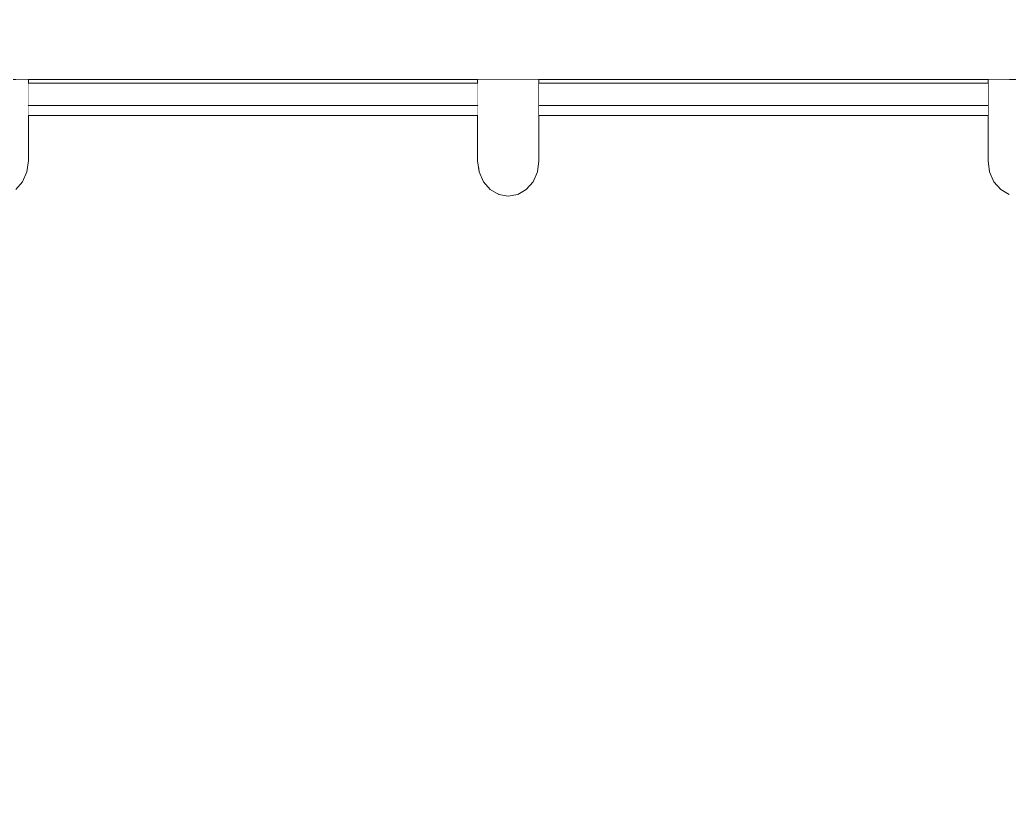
# Model space of a CAD drawing. Header units: millimetres. Extents: x -71878 to 121433, y -67383 to 83273.
# Drawn here: x 14729 to 16668, y -61179 to -59652 of the extents above; entities that cross this region are included whole.
import ezdxf

# ---------------------------------------------------------------- set-up
doc = ezdxf.new("R2010")
doc.units = ezdxf.units.MM
doc.header["$MEASUREMENT"] = 0
doc.set_wipeout_variables(frame=1)
doc.linetypes.add('Wipeout_Contour', pattern=[1000, 0, -1000])
for name, color, linetype in [('COLUMNAS', 7, 'Continuous'), ('ENTIRADO', 7, 'Continuous'), ('Vigas', 7, 'Continuous')]:
    doc.layers.add(name, color=color, linetype=linetype)
doc.layers.add('ENTIRADO_Pluma_Nº__23', color=7, linetype='Continuous', lineweight=5, true_color=0x646464)
doc.layers.add('Vigas_Pluma_Nº__23', color=7, linetype='Continuous', lineweight=5, true_color=0x646464)

msp = doc.modelspace()

# ---------------------------------------------------------------- wipeouts: each hides what was drawn before it
at = {"color": 254, "linetype": 'Wipeout_Contour', "lineweight": 0, "ltscale": 131353.913931}
msp.add_wipeout([(17919.783, -59727.551), (2038.739, -59727.551), (2038.739, -59744.277), (17919.783, -59744.277)], dxfattribs=at).dxf.layer = 'Vigas'
at = {"color": 254, "linetype": 'Wipeout_Contour', "lineweight": 0, "ltscale": 131331.564334}
msp.add_wipeout([(2038.739, -59766.074), (2038.739, -59769.01), (17919.783, -59769.01), (17919.783, -59766.074)], dxfattribs=at).dxf.layer = 'Vigas'

# ---------------------------------------------------------------- next in the draw order: wipeouts: each hides what was drawn before it
at = {"color": 254, "linetype": 'Wipeout_Contour', "lineweight": 0, "ltscale": 131366.427303}
msp.add_wipeout([(17919.783, -59709.01), (2038.739, -59709.01), (2038.739, -59727.551), (17919.783, -59727.551)], dxfattribs=at).dxf.layer = 'Vigas'
at = {"color": 254, "linetype": 'Wipeout_Contour', "lineweight": 0, "ltscale": 131335.604052}
msp.add_wipeout([(2038.739, -59757.551), (2038.739, -59766.074), (17919.783, -59766.074), (17919.783, -59757.551)], dxfattribs=at).dxf.layer = 'Vigas'

# ---------------------------------------------------------------- next in the draw order: linework, layer by layer
at = {"layer": 'Vigas_Pluma_Nº__23', "linetype": 'Continuous'}
msp.add_line((17919.783, -59769.01), (2038.739, -59769.01), dxfattribs=at)

# ---------------------------------------------------------------- next in the draw order: wipeouts: each hides what was drawn before it
at = {"color": 254, "linetype": 'Wipeout_Contour', "lineweight": 0, "ltscale": 131379.625339}
msp.add_wipeout([(2038.739, -59709.01), (17919.783, -59709.01), (17919.783, -59690.469), (2038.739, -59690.469)], dxfattribs=at).dxf.layer = 'Vigas'
at = {"color": 254, "linetype": 'Wipeout_Contour', "lineweight": 0, "ltscale": 131343.299086}
msp.add_wipeout([(17919.783, -59744.277), (2038.739, -59744.277), (2038.739, -59757.551), (17919.783, -59757.551)], dxfattribs=at).dxf.layer = 'Vigas'

# ---------------------------------------------------------------- next in the draw order: wipeouts: each hides what was drawn before it
at = {"color": 254, "linetype": 'Wipeout_Contour', "lineweight": 0, "ltscale": 158486.74509}
msp.add_wipeout([(16425.228, -62702.404), (16430.079, -62702.404), (17628.741, -59769.01), (17623.89, -59769.01)], dxfattribs=at).dxf.layer = 'COLUMNAS'
at = {"color": 254, "linetype": 'Wipeout_Contour', "lineweight": 0, "ltscale": 131392.216111}
msp.add_wipeout([(17919.783, -59673.743), (2038.739, -59673.743), (2038.739, -59690.469), (17919.783, -59690.469)], dxfattribs=at).dxf.layer = 'Vigas'
at = {"color": 254, "linetype": 'Wipeout_Contour', "lineweight": 0, "ltscale": 149922.904766}
msp.add_wipeout([(14721.434, -59984.407), (14734.708, -59969.123), (14734.708, -59769.01), (14721.434, -59769.01)], dxfattribs=at).dxf.layer = 'Vigas'
at = {"color": 254, "linetype": 'Wipeout_Contour', "lineweight": 0, "ltscale": 153495.491618}
msp.add_wipeout([(15626.167, -59928.515), (15629.104, -59949.864), (15629.104, -59769.01), (15626.167, -59769.01)], dxfattribs=at).dxf.layer = 'Vigas'

# ---------------------------------------------------------------- next in the draw order: wipeouts: each hides what was drawn before it
at = {"color": 254, "linetype": 'Wipeout_Contour', "lineweight": 0, "ltscale": 158455.821231}
msp.add_wipeout([(17613.192, -59769.01), (16414.529, -62702.404), (16425.228, -62702.404), (17623.89, -59769.01)], dxfattribs=at).dxf.layer = 'COLUMNAS'
at = {"color": 254, "linetype": 'Wipeout_Contour', "lineweight": 0, "ltscale": 131402.956096}
msp.add_wipeout([(17919.783, -59660.469), (2038.739, -59660.469), (2038.739, -59673.743), (17919.783, -59673.743)], dxfattribs=at).dxf.layer = 'Vigas'
at = {"color": 254, "linetype": 'Wipeout_Contour', "lineweight": 0, "ltscale": 149970.898373}
msp.add_wipeout([(14734.708, -59969.123), (14743.231, -59949.864), (14743.231, -59769.01), (14734.708, -59769.01)], dxfattribs=at).dxf.layer = 'Vigas'
at = {"color": 254, "linetype": 'Wipeout_Contour', "lineweight": 0, "ltscale": 153512.599544}
msp.add_wipeout([(15629.104, -59949.864), (15637.626, -59969.123), (15637.626, -59769.01), (15629.104, -59769.01)], dxfattribs=at).dxf.layer = 'Vigas'

# ---------------------------------------------------------------- next in the draw order: linework, layer by layer
at = {"layer": 'Vigas_Pluma_Nº__23', "linetype": 'Continuous'}
for p, q in [((15626.167, -59769.01), (15626.167, -59928.515)), ((14734.708, -59969.123), (14721.434, -59984.407))]:
    msp.add_line(p, q, dxfattribs=at)

# ---------------------------------------------------------------- next in the draw order: wipeouts: each hides what was drawn before it
at = {"color": 254, "linetype": 'Wipeout_Contour', "lineweight": 0, "ltscale": 158403.723108}
msp.add_wipeout([(17597.693, -59769.01), (16399.031, -62702.404), (16414.529, -62702.404), (17613.192, -59769.01)], dxfattribs=at).dxf.layer = 'COLUMNAS'
at = {"color": 254, "linetype": 'Wipeout_Contour', "lineweight": 0, "ltscale": 131410.776228}
msp.add_wipeout([(2038.739, -59651.947), (2038.739, -59660.469), (17919.783, -59660.469), (17919.783, -59651.947)], dxfattribs=at).dxf.layer = 'Vigas'
at = {"color": 254, "linetype": 'Wipeout_Contour', "lineweight": 0, "ltscale": 149999.29733}
msp.add_wipeout([(14743.231, -59949.864), (14746.167, -59928.515), (14746.167, -59769.01), (14743.231, -59769.01)], dxfattribs=at).dxf.layer = 'Vigas'
at = {"color": 254, "linetype": 'Wipeout_Contour', "lineweight": 0, "ltscale": 153551.030792}
msp.add_wipeout([(15637.626, -59769.01), (15637.626, -59969.123), (15650.9, -59984.407), (15650.9, -59769.01)], dxfattribs=at).dxf.layer = 'Vigas'

# ---------------------------------------------------------------- next in the draw order: linework, layer by layer
at = {"layer": 'Vigas_Pluma_Nº__23', "linetype": 'Continuous'}
for p, q in [((14746.167, -59769.01), (14746.167, -59928.515)), ((14746.167, -59928.515), (14743.231, -59949.864)), ((15629.104, -59949.864), (15626.167, -59928.515)), ((14743.231, -59949.864), (14734.708, -59969.123)), ((15637.626, -59969.123), (15629.104, -59949.864))]:
    msp.add_line(p, q, dxfattribs=at)

# ---------------------------------------------------------------- next in the draw order: wipeouts: each hides what was drawn before it
at = {"color": 254, "linetype": 'Wipeout_Contour', "lineweight": 0, "ltscale": 158335.551139}
msp.add_wipeout([(16380.25, -62702.404), (16399.031, -62702.404), (17597.693, -59769.01), (17578.912, -59769.01)], dxfattribs=at).dxf.layer = 'COLUMNAS'
at = {"color": 254, "linetype": 'Wipeout_Contour', "lineweight": 0, "ltscale": 153607.015158}
msp.add_wipeout([(15650.9, -59769.01), (15650.9, -59984.407), (15667.626, -59994.221), (15667.626, -59769.01)], dxfattribs=at).dxf.layer = 'Vigas'

# ---------------------------------------------------------------- next in the draw order: linework, layer by layer
at = {"layer": 'Vigas_Pluma_Nº__23', "linetype": 'Continuous'}
msp.add_line((15650.9, -59984.407), (15637.626, -59969.123), dxfattribs=at)

# ---------------------------------------------------------------- next in the draw order: wipeouts: each hides what was drawn before it
at = {"color": 254, "linetype": 'Wipeout_Contour', "lineweight": 0, "ltscale": 158257.97864}
msp.add_wipeout([(17558.687, -59769.01), (16360.024, -62702.404), (16380.25, -62702.404), (17578.912, -59769.01)], dxfattribs=at).dxf.layer = 'COLUMNAS'
at = {"color": 254, "linetype": 'Wipeout_Contour', "lineweight": 0, "ltscale": 151760.855454}
msp.add_wipeout([(14746.167, -59839.597), (15626.167, -59839.597), (15626.167, -59819.767), (14746.167, -59819.767)], dxfattribs=at).dxf.layer = 'ENTIRADO'
at = {"color": 254, "linetype": 'Wipeout_Contour', "lineweight": 0, "ltscale": 153675.061756}
msp.add_wipeout([(15667.626, -59994.221), (15686.167, -59997.602), (15686.167, -59769.01), (15667.626, -59769.01)], dxfattribs=at).dxf.layer = 'Vigas'

# ---------------------------------------------------------------- next in the draw order: linework, layer by layer
at = {"layer": 'ENTIRADO_Pluma_Nº__23', "linetype": 'Continuous'}
msp.add_line((14746.167, -59839.597), (15626.167, -59839.597), dxfattribs=at)
at = {"layer": 'Vigas_Pluma_Nº__23', "linetype": 'Continuous'}
msp.add_line((15667.626, -59994.221), (15650.9, -59984.407), dxfattribs=at)

# ---------------------------------------------------------------- next in the draw order: wipeouts: each hides what was drawn before it
at = {"color": 254, "linetype": 'Wipeout_Contour', "lineweight": 0, "ltscale": 439888.008213}
msp.add_wipeout([(16340.334, -62702.404), (16360.024, -62702.404), (17558.687, -59769.01), (17538.997, -59769.01), (17522.659, -59808.992), (17523.412, -59810.469), (17526.348, -59829.01), (17523.412, -59847.551), (17514.889, -59864.277), (17501.615, -59877.551), (17492.811, -59882.037)], dxfattribs=at).dxf.layer = 'COLUMNAS'
at = {"color": 254, "linetype": 'Wipeout_Contour', "lineweight": 0, "ltscale": 151778.91025}
msp.add_wipeout([(14746.167, -59776.344), (14746.167, -59819.767), (15626.167, -59819.767), (15626.167, -59776.344)], dxfattribs=at).dxf.layer = 'ENTIRADO'
at = {"color": 254, "linetype": 'Wipeout_Contour', "lineweight": 0, "ltscale": 153748.50571}
msp.add_wipeout([(15686.167, -59769.01), (15686.167, -59997.602), (15704.708, -59994.221), (15704.708, -59769.01)], dxfattribs=at).dxf.layer = 'Vigas'

# ---------------------------------------------------------------- next in the draw order: linework, layer by layer
at = {"layer": 'ENTIRADO_Pluma_Nº__23', "linetype": 'Continuous'}
for p, q in [((14746.167, -59776.344), (15626.167, -59776.344)), ((14746.167, -59819.767), (15626.167, -59819.767))]:
    msp.add_line(p, q, dxfattribs=at)
at = {"layer": 'Vigas_Pluma_Nº__23', "linetype": 'Continuous'}
msp.add_line((15686.167, -59997.602), (15667.626, -59994.221), dxfattribs=at)

# ---------------------------------------------------------------- next in the draw order: wipeouts: each hides what was drawn before it
at = {"color": 254, "linetype": 'Wipeout_Contour', "lineweight": 0, "ltscale": 198189.086989}
msp.add_wipeout([(17473.176, -59887.929), (16323.107, -62702.404), (16340.334, -62702.404), (17492.811, -59882.037), (17484.889, -59886.074)], dxfattribs=at).dxf.layer = 'COLUMNAS'
at = {"color": 254, "linetype": 'Wipeout_Contour', "lineweight": 0, "ltscale": 153820.155489}
msp.add_wipeout([(15704.708, -59769.01), (15704.708, -59994.221), (15721.434, -59984.407), (15721.434, -59769.01)], dxfattribs=at).dxf.layer = 'Vigas'

# ---------------------------------------------------------------- next in the draw order: linework, layer by layer
at = {"layer": 'Vigas_Pluma_Nº__23', "linetype": 'Continuous'}
msp.add_line((15704.708, -59994.221), (15686.167, -59997.602), dxfattribs=at)

# ---------------------------------------------------------------- next in the draw order: wipeouts: each hides what was drawn before it
at = {"color": 254, "linetype": 'Wipeout_Contour', "lineweight": 0, "ltscale": 198106.824957}
msp.add_wipeout([(16310.029, -62702.404), (16323.107, -62702.404), (17473.176, -59887.929), (17466.348, -59889.01), (17460.063, -59888.015)], dxfattribs=at).dxf.layer = 'COLUMNAS'
at = {"color": 254, "linetype": 'Wipeout_Contour', "lineweight": 0, "ltscale": 153882.997462}
msp.add_wipeout([(15721.434, -59769.01), (15721.434, -59984.407), (15734.708, -59969.123), (15734.708, -59769.01)], dxfattribs=at).dxf.layer = 'Vigas'

# ---------------------------------------------------------------- next in the draw order: linework, layer by layer
at = {"layer": 'Vigas_Pluma_Nº__23', "linetype": 'Continuous'}
msp.add_line((15721.434, -59984.407), (15704.708, -59994.221), dxfattribs=at)

# ---------------------------------------------------------------- next in the draw order: wipeouts: each hides what was drawn before it
at = {"color": 254, "linetype": 'Wipeout_Contour', "lineweight": 0, "ltscale": 314631.947662}
msp.add_wipeout([(16664.271, -61816.777), (16302.38, -62702.404), (16310.029, -62702.404), (17460.063, -59888.015), (17452.879, -59886.877), (16676.854, -61785.984), (16674.971, -61797.874), (16666.448, -61814.6)], dxfattribs=at).dxf.layer = 'COLUMNAS'
at = {"color": 254, "linetype": 'Wipeout_Contour', "lineweight": 0, "ltscale": 153930.889237}
msp.add_wipeout([(15734.708, -59769.01), (15734.708, -59969.123), (15743.231, -59949.864), (15743.231, -59769.01)], dxfattribs=at).dxf.layer = 'Vigas'

# ---------------------------------------------------------------- next in the draw order: linework, layer by layer
at = {"layer": 'Vigas_Pluma_Nº__23', "linetype": 'Continuous'}
msp.add_line((15734.708, -59969.123), (15721.434, -59984.407), dxfattribs=at)

# ---------------------------------------------------------------- next in the draw order: wipeouts: each hides what was drawn before it
at = {"color": 254, "linetype": 'Wipeout_Contour', "lineweight": 0, "ltscale": 153959.153021}
msp.add_wipeout([(15743.231, -59769.01), (15743.231, -59949.864), (15746.167, -59928.515), (15746.167, -59769.01)], dxfattribs=at).dxf.layer = 'Vigas'
at = {"color": 254, "linetype": 'Wipeout_Contour', "lineweight": 0, "ltscale": 157457.141856}
msp.add_wipeout([(16626.167, -59769.01), (16626.167, -59928.515), (16629.104, -59949.864), (16629.104, -59769.01)], dxfattribs=at).dxf.layer = 'Vigas'
at = {"color": 254, "linetype": 'Wipeout_Contour', "lineweight": 0, "ltscale": 157569.07316}
msp.add_wipeout([(16650.9, -59769.01), (16650.9, -59984.407), (16667.626, -59994.221), (16667.626, -59769.01)], dxfattribs=at).dxf.layer = 'Vigas'

# ---------------------------------------------------------------- next in the draw order: linework, layer by layer
at = {"layer": 'Vigas_Pluma_Nº__23', "linetype": 'Continuous'}
for p, q in [((15746.167, -59769.01), (15746.167, -59928.515)), ((15746.167, -59928.515), (15743.231, -59949.864)), ((15743.231, -59949.864), (15734.708, -59969.123))]:
    msp.add_line(p, q, dxfattribs=at)

# ---------------------------------------------------------------- next in the draw order: wipeouts: each hides what was drawn before it
at = {"color": 254, "linetype": 'Wipeout_Contour', "lineweight": 0, "ltscale": 157474.401459}
msp.add_wipeout([(16629.104, -59769.01), (16629.104, -59949.864), (16637.626, -59969.123), (16637.626, -59769.01)], dxfattribs=at).dxf.layer = 'Vigas'

# ---------------------------------------------------------------- next in the draw order: linework, layer by layer
at = {"layer": 'Vigas_Pluma_Nº__23', "linetype": 'Continuous'}
msp.add_line((16626.167, -59928.515), (16626.167, -59769.01), dxfattribs=at)

# ---------------------------------------------------------------- next in the draw order: wipeouts: each hides what was drawn before it
at = {"color": 254, "linetype": 'Wipeout_Contour', "lineweight": 0, "ltscale": 157512.973453}
msp.add_wipeout([(16637.626, -59769.01), (16637.626, -59969.123), (16650.9, -59984.407), (16650.9, -59769.01)], dxfattribs=at).dxf.layer = 'Vigas'

# ---------------------------------------------------------------- next in the draw order: linework, layer by layer
at = {"layer": 'Vigas_Pluma_Nº__23', "linetype": 'Continuous'}
for p, q in [((16626.167, -59928.515), (16629.104, -59949.864)), ((16629.104, -59949.864), (16637.626, -59969.123)), ((16637.626, -59969.123), (16650.9, -59984.407)), ((16650.9, -59984.407), (16667.626, -59994.221))]:
    msp.add_line(p, q, dxfattribs=at)

# ---------------------------------------------------------------- next in the draw order: wipeouts: each hides what was drawn before it
at = {"color": 254, "linetype": 'Wipeout_Contour', "lineweight": 0, "ltscale": 155721.265913}
msp.add_wipeout([(15746.167, -59819.767), (15746.167, -59839.597), (16626.167, -59839.597), (16626.167, -59819.767)], dxfattribs=at).dxf.layer = 'ENTIRADO'

# ---------------------------------------------------------------- next in the draw order: linework, layer by layer
at = {"layer": 'ENTIRADO_Pluma_Nº__23', "linetype": 'Continuous'}
msp.add_line((15746.167, -59839.597), (16626.167, -59839.597), dxfattribs=at)

# ---------------------------------------------------------------- next in the draw order: wipeouts: each hides what was drawn before it
at = {"color": 254, "linetype": 'Wipeout_Contour', "lineweight": 0, "ltscale": 155738.861276}
msp.add_wipeout([(15746.167, -59776.344), (15746.167, -59819.766), (16626.167, -59819.766), (16626.167, -59776.344)], dxfattribs=at).dxf.layer = 'ENTIRADO'

# ---------------------------------------------------------------- next in the draw order: linework, layer by layer
at = {"layer": 'ENTIRADO_Pluma_Nº__23', "linetype": 'Continuous'}
for p, q in [((15746.167, -59776.344), (16626.167, -59776.344)), ((15746.167, -59819.767), (16626.167, -59819.767))]:
    msp.add_line(p, q, dxfattribs=at)

# ---------------------------------------------------------------- next in the draw order: wipeouts: each hides what was drawn before it
at = {"color": 254, "linetype": 'Wipeout_Contour', "lineweight": 0, "ltscale": 279724.422697}
msp.add_wipeout([(17661.047, -59769.01), (16442.846, -62702.404), (16444.362, -62702.404), (17644.498, -59812.508), (17644.821, -59810.469), (17647.653, -59804.911), (17662.562, -59769.01)], dxfattribs=at).dxf.layer = 'COLUMNAS'

# ---------------------------------------------------------------- next in the draw order: wipeouts: each hides what was drawn before it
at = {"color": 254, "linetype": 'Wipeout_Contour', "lineweight": 0, "ltscale": 158570.569813}
msp.add_wipeout([(17653.342, -59769.01), (16435.142, -62702.404), (16442.846, -62702.404), (17661.047, -59769.01)], dxfattribs=at).dxf.layer = 'COLUMNAS'

# ---------------------------------------------------------------- next in the draw order: wipeouts: each hides what was drawn before it
at = {"color": 254, "linetype": 'Wipeout_Contour', "lineweight": 0, "ltscale": 198008.620714}
msp.add_wipeout([(16925.65, -61489.631), (16430.079, -62702.404), (16435.142, -62702.404), (17653.342, -59769.01), (17640.202, -59769.01)], dxfattribs=at).dxf.layer = 'COLUMNAS'

doc.saveas('drawing.dxf')
